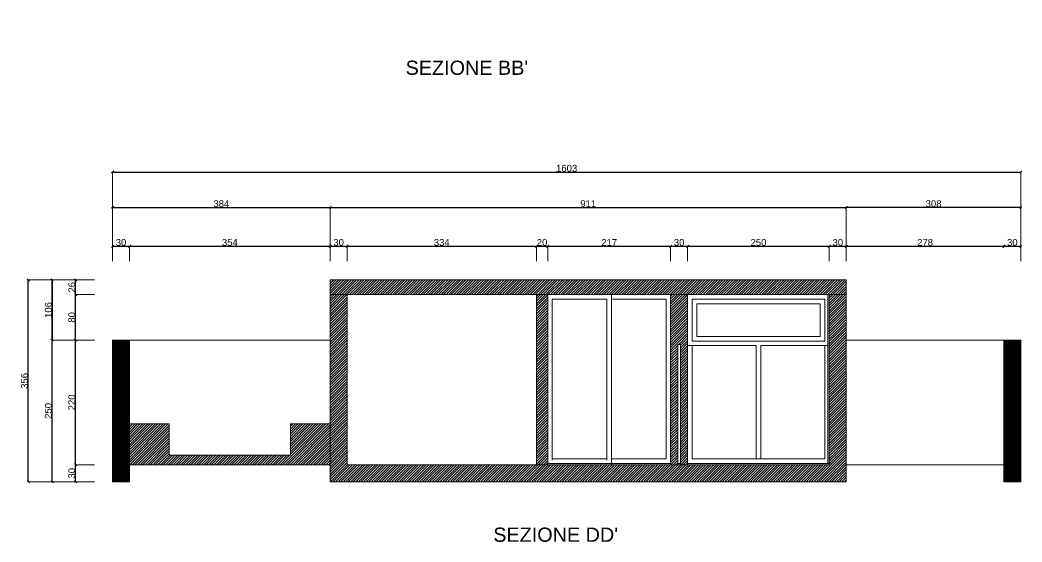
# Model space of a CAD drawing. Header units: millimetres. Extents: x 935 to 13922, y 3203 to 7816.
# Drawn here: x 5323 to 7091, y 5626 to 6546 of the extents above; entities that cross this region are included whole.
import ezdxf

# ---------------------------------------------------------------- set-up
doc = ezdxf.new("R2010")
doc.units = ezdxf.units.MM
doc.layers.get('0').update_dxf_attribs({"lineweight": 20})
doc.layers.get('Defpoints').update_dxf_attribs({"lineweight": 20})
for name, color, linetype, lineweight in [('campiture', 253, 'Continuous', 0), ('carpiture', 253, 'Continuous', 0), ('finestre', 141, 'Continuous', 13), ('interni', 210, 'Continuous', 13), ('quote', 181, 'Continuous', 0), ('sanitari_bordi', 175, 'Continuous', 13), ('vasche', 175, 'Continuous', 13)]:
    doc.layers.add(name, color=color, linetype=linetype, lineweight=lineweight)
doc.layers.add('PIANTE', color=7, linetype='Continuous', lineweight=5, true_color=0x007a00)
doc.styles.get("Standard").update_dxf_attribs({"font": 'arial.ttf', "height": 12})
doc.dimstyles.new('Copia di ISO-25', dxfattribs={"dimtxt": 18, "dimasz": 4, "dimexe": 4, "dimexo": 300, "dimtad": 1, "dimdec": 0, "dimtxsty": 'Standard', "dimblk": 'OBLIQUE', "dimcen": 2.5, "dimse1": 1, "dimse2": 1, "dimadec": 0, "dimazin": 0, "dimtfac": 1, "dimtdec": 0, "dimtmove": 0, "dimatfit": 3, "dimfxl": 1, "dimfxlon": 1, "dimarcsym": 0})

# ---------------------------------------------------------------- blocks, each defined once
blk = doc.blocks.new('_Oblique')
at = {"color": 0, "linetype": 'ByBlock', "lineweight": -2}
blk.add_line((-0.5, -0.5), (0.5, 0.5), dxfattribs=at)
blk = doc.blocks.new('*D149')
at = {"layer": 'Defpoints', "color": 0, "lineweight": 15, "transparency": 16777216}
for p in [(7059.5, 7684.8), (7059.5, 7482.1), (7089.5, 7482.1), (5380.1, 5981.9), (5486.6, 5981.9), (5486.6, 5731.9)]:
    blk.add_point(p, dxfattribs=at)
at = {"layer": 'quote', "color": 0, "lineweight": -2, "transparency": 16777216}
for p, q in [((7089.5, 7684.8), (7059.5, 7684.8)), ((5380.1, 5731.9), (5380.1, 5981.9))]:
    blk.add_line(p, q, dxfattribs=at)
at = {"layer": 'quote', "color": 0, "lineweight": -2, "transparency": 16777216, "xscale": 4, "yscale": 4, "zscale": 4}
for p, rotation in [((7059.5, 7684.8), 180), ((5380.1, 5981.9), 90), ((5380.1, 5731.9), 270)]:
    blk.add_blockref('_Oblique', p, dxfattribs=dict(at, rotation=rotation))
blk.add_blockref('_Oblique', (7089.5, 7684.8), dxfattribs=at)
at = {"layer": 'quote', "color": 0, "lineweight": 15, "transparency": 16777216, "insert": (7074.5, 7691.6), "char_height": 12, "attachment_point": 5}
blk.add_mtext('30', dxfattribs=at)
at = {"layer": 'quote', "color": 0, "lineweight": 15, "transparency": 16777216, "insert": (5373.3, 5856.9), "char_height": 12, "attachment_point": 5, "rotation": 90}
blk.add_mtext('250', dxfattribs=at)
blk = doc.blocks.new('*D150')
at = {"layer": 'Defpoints', "color": 0, "lineweight": 15, "transparency": 16777216}
for p in [(5338, 6087.9), (5380.1, 6087.9), (5486.6, 6087.9), (5870.6, 6087.9), (5486.6, 5981.9), (5870.6, 5731.9)]:
    blk.add_point(p, dxfattribs=at)
at = {"layer": 'quote', "color": 0, "lineweight": -2, "transparency": 16777216}
for p, q in [((5338, 5731.9), (5338, 6087.9)), ((5380.1, 5981.9), (5380.1, 6087.9))]:
    blk.add_line(p, q, dxfattribs=at)
at = {"layer": 'quote', "color": 0, "lineweight": -2, "transparency": 16777216, "xscale": 4, "yscale": 4, "zscale": 4}
for p, rotation in [((5338, 6087.9), 90), ((5380.1, 6087.9), 90), ((5380.1, 5981.9), 270), ((5338, 5731.9), 270)]:
    blk.add_blockref('_Oblique', p, dxfattribs=dict(at, rotation=rotation))
at = {"layer": 'quote', "color": 0, "lineweight": 15, "transparency": 16777216, "char_height": 12, "attachment_point": 5, "rotation": 90}
for s, insert in [('106', (5373.3, 6034.9)), ('356', (5331.2, 5909.9))]:
    blk.add_mtext(s, dxfattribs=dict(at, insert=insert))
blk = doc.blocks.new('*D151')
at = {"layer": 'Defpoints', "color": 0, "lineweight": 15, "transparency": 16777216}
for p in [(5421.5, 5761.9), (5486.6, 5761.9), (5486.6, 5731.9)]:
    blk.add_point(p, dxfattribs=at)
at = {"layer": 'quote', "color": 0, "lineweight": -2, "transparency": 16777216}
blk.add_line((5421.5, 5731.9), (5421.5, 5761.9), dxfattribs=at)
at = {"layer": 'quote', "color": 0, "lineweight": -2, "transparency": 16777216, "xscale": 4, "yscale": 4, "zscale": 4}
for p, rotation in [((5421.5, 5761.9), 90), ((5421.5, 5731.9), 270)]:
    blk.add_blockref('_Oblique', p, dxfattribs=dict(at, rotation=rotation))
at = {"layer": 'quote', "color": 0, "lineweight": 15, "transparency": 16777216, "insert": (5414.7, 5746.9), "char_height": 12, "attachment_point": 5, "rotation": 90}
blk.add_mtext('30', dxfattribs=at)
blk = doc.blocks.new('*D152')
at = {"layer": 'Defpoints', "color": 0, "lineweight": 15, "transparency": 16777216}
for p in [(5421.5, 5981.9), (5516.6, 5981.9), (5516.6, 5761.9)]:
    blk.add_point(p, dxfattribs=at)
at = {"layer": 'quote', "color": 0, "lineweight": -2, "transparency": 16777216}
blk.add_line((5421.5, 5761.9), (5421.5, 5981.9), dxfattribs=at)
at = {"layer": 'quote', "color": 0, "lineweight": -2, "transparency": 16777216, "xscale": 4, "yscale": 4, "zscale": 4}
for p, rotation in [((5421.5, 5981.9), 90), ((5421.5, 5761.9), 270)]:
    blk.add_blockref('_Oblique', p, dxfattribs=dict(at, rotation=rotation))
at = {"layer": 'quote', "color": 0, "lineweight": 15, "transparency": 16777216, "insert": (5414.7, 5871.9), "char_height": 12, "attachment_point": 5, "rotation": 90}
blk.add_mtext('220', dxfattribs=at)
blk = doc.blocks.new('*D153')
at = {"layer": 'Defpoints', "color": 0, "lineweight": 15, "transparency": 16777216}
for p in [(5421.5, 6061.9), (5870.6, 6061.9), (5870.6, 5981.9)]:
    blk.add_point(p, dxfattribs=at)
at = {"layer": 'quote', "color": 0, "lineweight": -2, "transparency": 16777216}
blk.add_line((5421.5, 5981.9), (5421.5, 6061.9), dxfattribs=at)
at = {"layer": 'quote', "color": 0, "lineweight": -2, "transparency": 16777216, "xscale": 4, "yscale": 4, "zscale": 4}
for p, rotation in [((5421.5, 6061.9), 90), ((5421.5, 5981.9), 270)]:
    blk.add_blockref('_Oblique', p, dxfattribs=dict(at, rotation=rotation))
at = {"layer": 'quote', "color": 0, "lineweight": 15, "transparency": 16777216, "insert": (5414.7, 6021.9), "char_height": 12, "attachment_point": 5, "rotation": 90}
blk.add_mtext('80', dxfattribs=at)
blk = doc.blocks.new('*D154')
at = {"layer": 'Defpoints', "color": 0, "lineweight": 15, "transparency": 16777216}
for p in [(5421.5, 6087.9), (5870.6, 6087.9), (5870.6, 6061.9)]:
    blk.add_point(p, dxfattribs=at)
at = {"layer": 'quote', "color": 0, "lineweight": -2, "transparency": 16777216}
blk.add_line((5421.5, 6061.9), (5421.5, 6087.9), dxfattribs=at)
at = {"layer": 'quote', "color": 0, "lineweight": -2, "transparency": 16777216, "xscale": 4, "yscale": 4, "zscale": 4}
for p, rotation in [((5421.5, 6087.9), 90), ((5421.5, 6061.9), 270)]:
    blk.add_blockref('_Oblique', p, dxfattribs=dict(at, rotation=rotation))
at = {"layer": 'quote', "color": 0, "lineweight": 15, "transparency": 16777216, "insert": (5414.7, 6074.9), "char_height": 12, "attachment_point": 5, "rotation": 90}
blk.add_mtext('26', dxfattribs=at)
blk = doc.blocks.new('*D155')
at = {"layer": 'Defpoints', "color": 0, "lineweight": 15, "transparency": 16777216}
for p in [(7089.5, 6278), (5486.6, 5981.9), (7089.5, 5981.9)]:
    blk.add_point(p, dxfattribs=at)
at = {"layer": 'quote', "color": 0, "lineweight": -2, "transparency": 16777216}
blk.add_line((5486.6, 6278), (7089.5, 6278), dxfattribs=at)
at = {"layer": 'quote', "color": 0, "lineweight": -2, "transparency": 16777216, "xscale": 4, "yscale": 4, "zscale": 4, "rotation": 180}
blk.add_blockref('_Oblique', (5486.6, 6278), dxfattribs=at)
at = {"layer": 'quote', "color": 0, "lineweight": -2, "transparency": 16777216, "xscale": 4, "yscale": 4, "zscale": 4}
blk.add_blockref('_Oblique', (7089.5, 6278), dxfattribs=at)
at = {"layer": 'quote', "color": 0, "lineweight": 15, "transparency": 16777216, "insert": (6288, 6284.8), "char_height": 12, "attachment_point": 5}
blk.add_mtext('1603', dxfattribs=at)
blk = doc.blocks.new('*D156')
at = {"layer": 'Defpoints', "color": 0, "lineweight": 15, "transparency": 16777216}
for p in [(5870.6, 6215.6), (5486.6, 5981.9), (5870.6, 5981.9)]:
    blk.add_point(p, dxfattribs=at)
at = {"layer": 'quote', "color": 0, "lineweight": -2, "transparency": 16777216}
blk.add_line((5486.6, 6215.6), (5870.6, 6215.6), dxfattribs=at)
at = {"layer": 'quote', "color": 0, "lineweight": -2, "transparency": 16777216, "xscale": 4, "yscale": 4, "zscale": 4, "rotation": 180}
blk.add_blockref('_Oblique', (5486.6, 6215.6), dxfattribs=at)
at = {"layer": 'quote', "color": 0, "lineweight": -2, "transparency": 16777216, "xscale": 4, "yscale": 4, "zscale": 4}
blk.add_blockref('_Oblique', (5870.6, 6215.6), dxfattribs=at)
at = {"layer": 'quote', "color": 0, "lineweight": 15, "transparency": 16777216, "insert": (5678.6, 6222.3), "char_height": 12, "attachment_point": 5}
blk.add_mtext('384', dxfattribs=at)
blk = doc.blocks.new('*D157')
at = {"layer": 'Defpoints', "color": 0, "lineweight": 15, "transparency": 16777216}
for p in [(6781.5, 6215.6), (5870.6, 6087.9), (6781.5, 6087.9)]:
    blk.add_point(p, dxfattribs=at)
at = {"layer": 'quote', "color": 0, "lineweight": -2, "transparency": 16777216}
blk.add_line((5870.6, 6215.6), (6781.5, 6215.6), dxfattribs=at)
at = {"layer": 'quote', "color": 0, "lineweight": -2, "transparency": 16777216, "xscale": 4, "yscale": 4, "zscale": 4, "rotation": 180}
blk.add_blockref('_Oblique', (5870.6, 6215.6), dxfattribs=at)
at = {"layer": 'quote', "color": 0, "lineweight": -2, "transparency": 16777216, "xscale": 4, "yscale": 4, "zscale": 4}
blk.add_blockref('_Oblique', (6781.5, 6215.6), dxfattribs=at)
at = {"layer": 'quote', "color": 0, "lineweight": 15, "transparency": 16777216, "insert": (6326, 6222.3), "char_height": 12, "attachment_point": 5}
blk.add_mtext('911', dxfattribs=at)
blk = doc.blocks.new('*D158')
at = {"layer": 'Defpoints', "color": 0, "lineweight": 15, "transparency": 16777216}
for p in [(6781.5, 6215.6), (6781.5, 5981.9), (7089.5, 5981.9)]:
    blk.add_point(p, dxfattribs=at)
at = {"layer": 'quote', "color": 0, "lineweight": -2, "transparency": 16777216}
blk.add_line((7089.5, 6215.6), (6781.5, 6215.6), dxfattribs=at)
at = {"layer": 'quote', "color": 0, "lineweight": -2, "transparency": 16777216, "xscale": 4, "yscale": 4, "zscale": 4, "rotation": 180}
blk.add_blockref('_Oblique', (6781.5, 6215.6), dxfattribs=at)
at = {"layer": 'quote', "color": 0, "lineweight": -2, "transparency": 16777216, "xscale": 4, "yscale": 4, "zscale": 4}
blk.add_blockref('_Oblique', (7089.5, 6215.6), dxfattribs=at)
at = {"layer": 'quote', "color": 0, "lineweight": 15, "transparency": 16777216, "insert": (6935.5, 6222.3), "char_height": 12, "attachment_point": 5}
blk.add_mtext('308', dxfattribs=at)
blk = doc.blocks.new('*D159')
at = {"layer": 'Defpoints', "color": 0, "lineweight": 15, "transparency": 16777216}
for p in [(5516.6, 6147.3), (5486.6, 5981.9), (5516.6, 5981.9)]:
    blk.add_point(p, dxfattribs=at)
at = {"layer": 'quote', "color": 0, "lineweight": -2, "transparency": 16777216}
blk.add_line((5486.6, 6147.3), (5516.6, 6147.3), dxfattribs=at)
at = {"layer": 'quote', "color": 0, "lineweight": -2, "transparency": 16777216, "xscale": 4, "yscale": 4, "zscale": 4, "rotation": 180}
blk.add_blockref('_Oblique', (5486.6, 6147.3), dxfattribs=at)
at = {"layer": 'quote', "color": 0, "lineweight": -2, "transparency": 16777216, "xscale": 4, "yscale": 4, "zscale": 4}
blk.add_blockref('_Oblique', (5516.6, 6147.3), dxfattribs=at)
at = {"layer": 'quote', "color": 0, "lineweight": 15, "transparency": 16777216, "insert": (5501.6, 6154), "char_height": 12, "attachment_point": 5}
blk.add_mtext('30', dxfattribs=at)
blk = doc.blocks.new('*D160')
at = {"layer": 'Defpoints', "color": 0, "lineweight": 15, "transparency": 16777216}
for p in [(5870.6, 6087.9), (5380.1, 5981.9), (5870.6, 5981.9)]:
    blk.add_point(p, dxfattribs=at)
at = {"layer": 'quote', "color": 0, "lineweight": -2, "transparency": 16777216}
blk.add_line((5380.1, 6087.9), (5380.1, 5981.9), dxfattribs=at)
at = {"layer": 'quote', "color": 0, "lineweight": -2, "transparency": 16777216, "xscale": 4, "yscale": 4, "zscale": 4}
for p, rotation in [((5380.1, 6087.9), 90), ((5380.1, 5981.9), 270)]:
    blk.add_blockref('_Oblique', p, dxfattribs=dict(at, rotation=rotation))
at = {"layer": 'quote', "color": 0, "lineweight": 15, "transparency": 16777216, "insert": (5373.3, 6034.9), "char_height": 12, "attachment_point": 5, "rotation": 90}
blk.add_mtext('106', dxfattribs=at)
blk = doc.blocks.new('*D161')
at = {"layer": 'Defpoints', "color": 0, "lineweight": 15, "transparency": 16777216}
for p in [(5870.6, 6147.3), (5516.6, 5981.9), (5870.6, 5981.9)]:
    blk.add_point(p, dxfattribs=at)
at = {"layer": 'quote', "color": 0, "lineweight": -2, "transparency": 16777216}
blk.add_line((5516.6, 6147.3), (5870.6, 6147.3), dxfattribs=at)
at = {"layer": 'quote', "color": 0, "lineweight": -2, "transparency": 16777216, "xscale": 4, "yscale": 4, "zscale": 4, "rotation": 180}
blk.add_blockref('_Oblique', (5516.6, 6147.3), dxfattribs=at)
at = {"layer": 'quote', "color": 0, "lineweight": -2, "transparency": 16777216, "xscale": 4, "yscale": 4, "zscale": 4}
blk.add_blockref('_Oblique', (5870.6, 6147.3), dxfattribs=at)
at = {"layer": 'quote', "color": 0, "lineweight": 15, "transparency": 16777216, "insert": (5693.6, 6154), "char_height": 12, "attachment_point": 5}
blk.add_mtext('354', dxfattribs=at)
blk = doc.blocks.new('*D162')
at = {"layer": 'Defpoints', "color": 0, "lineweight": 15, "transparency": 16777216}
for p in [(5900.6, 6147.3), (5870.6, 6087.9), (5900.6, 6087.9)]:
    blk.add_point(p, dxfattribs=at)
at = {"layer": 'quote', "color": 0, "lineweight": -2, "transparency": 16777216}
blk.add_line((5870.6, 6147.3), (5900.6, 6147.3), dxfattribs=at)
at = {"layer": 'quote', "color": 0, "lineweight": -2, "transparency": 16777216, "xscale": 4, "yscale": 4, "zscale": 4, "rotation": 180}
blk.add_blockref('_Oblique', (5870.6, 6147.3), dxfattribs=at)
at = {"layer": 'quote', "color": 0, "lineweight": -2, "transparency": 16777216, "xscale": 4, "yscale": 4, "zscale": 4}
blk.add_blockref('_Oblique', (5900.6, 6147.3), dxfattribs=at)
at = {"layer": 'quote', "color": 0, "lineweight": 15, "transparency": 16777216, "insert": (5885.6, 6154), "char_height": 12, "attachment_point": 5}
blk.add_mtext('30', dxfattribs=at)
blk = doc.blocks.new('*D163')
at = {"layer": 'Defpoints', "color": 0, "lineweight": 15, "transparency": 16777216}
for p in [(6234.6, 6147.3), (5900.6, 6061.9), (6234.6, 6061.9)]:
    blk.add_point(p, dxfattribs=at)
at = {"layer": 'quote', "color": 0, "lineweight": -2, "transparency": 16777216}
blk.add_line((5900.6, 6147.3), (6234.6, 6147.3), dxfattribs=at)
at = {"layer": 'quote', "color": 0, "lineweight": -2, "transparency": 16777216, "xscale": 4, "yscale": 4, "zscale": 4, "rotation": 180}
blk.add_blockref('_Oblique', (5900.6, 6147.3), dxfattribs=at)
at = {"layer": 'quote', "color": 0, "lineweight": -2, "transparency": 16777216, "xscale": 4, "yscale": 4, "zscale": 4}
blk.add_blockref('_Oblique', (6234.6, 6147.3), dxfattribs=at)
at = {"layer": 'quote', "color": 0, "lineweight": 15, "transparency": 16777216, "insert": (6067.6, 6154), "char_height": 12, "attachment_point": 5}
blk.add_mtext('334', dxfattribs=at)
blk = doc.blocks.new('*D164')
at = {"layer": 'Defpoints', "color": 0, "lineweight": 15, "transparency": 16777216}
for p in [(6254.6, 6147.3), (6234.6, 6061.9), (6254.6, 6061.9)]:
    blk.add_point(p, dxfattribs=at)
at = {"layer": 'quote', "color": 0, "lineweight": -2, "transparency": 16777216}
blk.add_line((6234.6, 6147.3), (6254.6, 6147.3), dxfattribs=at)
at = {"layer": 'quote', "color": 0, "lineweight": -2, "transparency": 16777216, "xscale": 4, "yscale": 4, "zscale": 4, "rotation": 180}
blk.add_blockref('_Oblique', (6234.6, 6147.3), dxfattribs=at)
at = {"layer": 'quote', "color": 0, "lineweight": -2, "transparency": 16777216, "xscale": 4, "yscale": 4, "zscale": 4}
blk.add_blockref('_Oblique', (6254.6, 6147.3), dxfattribs=at)
at = {"layer": 'quote', "color": 0, "lineweight": 15, "transparency": 16777216, "insert": (6244.6, 6154), "char_height": 12, "attachment_point": 5}
blk.add_mtext('20', dxfattribs=at)
blk = doc.blocks.new('*D165')
at = {"layer": 'Defpoints', "color": 0, "lineweight": 15, "transparency": 16777216}
for p in [(6471.5, 6147.3), (6254.6, 6061.9), (6471.5, 6061.9)]:
    blk.add_point(p, dxfattribs=at)
at = {"layer": 'quote', "color": 0, "lineweight": -2, "transparency": 16777216}
blk.add_line((6254.6, 6147.3), (6471.5, 6147.3), dxfattribs=at)
at = {"layer": 'quote', "color": 0, "lineweight": -2, "transparency": 16777216, "xscale": 4, "yscale": 4, "zscale": 4, "rotation": 180}
blk.add_blockref('_Oblique', (6254.6, 6147.3), dxfattribs=at)
at = {"layer": 'quote', "color": 0, "lineweight": -2, "transparency": 16777216, "xscale": 4, "yscale": 4, "zscale": 4}
blk.add_blockref('_Oblique', (6471.5, 6147.3), dxfattribs=at)
at = {"layer": 'quote', "color": 0, "lineweight": 15, "transparency": 16777216, "insert": (6363, 6153.9), "char_height": 12, "attachment_point": 5}
blk.add_mtext('217', dxfattribs=at)
blk = doc.blocks.new('*D166')
at = {"layer": 'Defpoints', "color": 0, "lineweight": 15, "transparency": 16777216}
for p in [(6501.5, 6147.3), (6471.5, 6061.9), (6501.5, 6061.9)]:
    blk.add_point(p, dxfattribs=at)
at = {"layer": 'quote', "color": 0, "lineweight": -2, "transparency": 16777216}
blk.add_line((6471.5, 6147.3), (6501.5, 6147.3), dxfattribs=at)
at = {"layer": 'quote', "color": 0, "lineweight": -2, "transparency": 16777216, "xscale": 4, "yscale": 4, "zscale": 4, "rotation": 180}
blk.add_blockref('_Oblique', (6471.5, 6147.3), dxfattribs=at)
at = {"layer": 'quote', "color": 0, "lineweight": -2, "transparency": 16777216, "xscale": 4, "yscale": 4, "zscale": 4}
blk.add_blockref('_Oblique', (6501.5, 6147.3), dxfattribs=at)
at = {"layer": 'quote', "color": 0, "lineweight": 15, "transparency": 16777216, "insert": (6486.5, 6154), "char_height": 12, "attachment_point": 5}
blk.add_mtext('30', dxfattribs=at)
blk = doc.blocks.new('*D167')
at = {"layer": 'Defpoints', "color": 0, "lineweight": 15, "transparency": 16777216}
for p in [(6751.5, 6147.3), (6501.5, 6061.9), (6751.5, 6061.9)]:
    blk.add_point(p, dxfattribs=at)
at = {"layer": 'quote', "color": 0, "lineweight": -2, "transparency": 16777216}
blk.add_line((6501.5, 6147.3), (6751.5, 6147.3), dxfattribs=at)
at = {"layer": 'quote', "color": 0, "lineweight": -2, "transparency": 16777216, "xscale": 4, "yscale": 4, "zscale": 4, "rotation": 180}
blk.add_blockref('_Oblique', (6501.5, 6147.3), dxfattribs=at)
at = {"layer": 'quote', "color": 0, "lineweight": -2, "transparency": 16777216, "xscale": 4, "yscale": 4, "zscale": 4}
blk.add_blockref('_Oblique', (6751.5, 6147.3), dxfattribs=at)
at = {"layer": 'quote', "color": 0, "lineweight": 15, "transparency": 16777216, "insert": (6626.5, 6154), "char_height": 12, "attachment_point": 5}
blk.add_mtext('250', dxfattribs=at)
blk = doc.blocks.new('*D168')
at = {"layer": 'Defpoints', "color": 0, "lineweight": 15, "transparency": 16777216}
for p in [(6781.5, 6147.3), (6751.5, 6061.9), (6781.5, 6061.9)]:
    blk.add_point(p, dxfattribs=at)
at = {"layer": 'quote', "color": 0, "lineweight": -2, "transparency": 16777216}
blk.add_line((6751.5, 6147.3), (6781.5, 6147.3), dxfattribs=at)
at = {"layer": 'quote', "color": 0, "lineweight": -2, "transparency": 16777216, "xscale": 4, "yscale": 4, "zscale": 4, "rotation": 180}
blk.add_blockref('_Oblique', (6751.5, 6147.3), dxfattribs=at)
at = {"layer": 'quote', "color": 0, "lineweight": -2, "transparency": 16777216, "xscale": 4, "yscale": 4, "zscale": 4}
blk.add_blockref('_Oblique', (6781.5, 6147.3), dxfattribs=at)
at = {"layer": 'quote', "color": 0, "lineweight": 15, "transparency": 16777216, "insert": (6766.5, 6154), "char_height": 12, "attachment_point": 5}
blk.add_mtext('30', dxfattribs=at)
blk = doc.blocks.new('*D169')
at = {"layer": 'Defpoints', "color": 0, "lineweight": 15, "transparency": 16777216}
for p in [(7059.5, 6147.3), (6781.5, 5981.9), (7059.5, 5981.9)]:
    blk.add_point(p, dxfattribs=at)
at = {"layer": 'quote', "color": 0, "lineweight": -2, "transparency": 16777216}
blk.add_line((6781.5, 6147.3), (7059.5, 6147.3), dxfattribs=at)
at = {"layer": 'quote', "color": 0, "lineweight": -2, "transparency": 16777216, "xscale": 4, "yscale": 4, "zscale": 4, "rotation": 180}
blk.add_blockref('_Oblique', (6781.5, 6147.3), dxfattribs=at)
at = {"layer": 'quote', "color": 0, "lineweight": -2, "transparency": 16777216, "xscale": 4, "yscale": 4, "zscale": 4}
blk.add_blockref('_Oblique', (7059.5, 6147.3), dxfattribs=at)
at = {"layer": 'quote', "color": 0, "lineweight": 15, "transparency": 16777216, "insert": (6920.5, 6154), "char_height": 12, "attachment_point": 5}
blk.add_mtext('278', dxfattribs=at)
blk = doc.blocks.new('*D170')
at = {"layer": 'Defpoints', "color": 0, "lineweight": 15, "transparency": 16777216}
for p in [(7089.5, 6147.3), (7059.5, 5981.9), (7089.5, 5981.9)]:
    blk.add_point(p, dxfattribs=at)
at = {"layer": 'quote', "color": 0, "lineweight": -2, "transparency": 16777216}
blk.add_line((7059.5, 6147.3), (7089.5, 6147.3), dxfattribs=at)
at = {"layer": 'quote', "color": 0, "lineweight": -2, "transparency": 16777216, "xscale": 4, "yscale": 4, "zscale": 4, "rotation": 180}
blk.add_blockref('_Oblique', (7059.5, 6147.3), dxfattribs=at)
at = {"layer": 'quote', "color": 0, "lineweight": -2, "transparency": 16777216, "xscale": 4, "yscale": 4, "zscale": 4}
blk.add_blockref('_Oblique', (7089.5, 6147.3), dxfattribs=at)
at = {"layer": 'quote', "color": 0, "lineweight": 15, "transparency": 16777216, "insert": (7074.5, 6154), "char_height": 12, "attachment_point": 5}
blk.add_mtext('30', dxfattribs=at)

msp = doc.modelspace()

# ---------------------------------------------------------------- hatches: boundary and pattern name
at = {"layer": 'campiture'}
h = msp.add_hatch(dxfattribs=at)
h.set_pattern_fill('ANSI31', color=256)
h.set_pattern_definition([(45, (-612.818, 58.4322), (-2.245064, 2.245064), [])])
h.paths.add_polyline_path([(5586.6, 5833.9), (5516.6, 5833.9), (5516.6, 5761.9), (5870.6, 5761.9), (5870.6, 5833.9), (5800.6, 5833.9), (5800.6, 5778.9), (5586.6, 5778.9)])
at = {"layer": 'carpiture', "lineweight": 15}
h = msp.add_hatch(dxfattribs=at)
h.set_pattern_fill('ANSI31', color=256, angle=-1e-14)
h.paths.add_polyline_path([(6254.6, 6061.9), (6234.6, 6061.9), (6234.6, 5761.9), (6254.6, 5761.9)])
h.paths.add_polyline_path([(6501.5, 6061.9), (6488.9, 6061.9), (6471.5, 6061.9), (6471.5, 5761.9), (6484, 5761.9), (6484, 5974.1), (6489, 5974.1), (6489, 5761.9), (6501.5, 5761.9)])
h.paths.add_polyline_path([(6781.5, 6087.9), (6471.5, 6087.9), (6254.6, 6087.9), (6234.6, 6087.9), (5870.6, 6087.9), (5870.6, 6061.9), (6264.6, 6061.9), (6488.9, 6061.9), (6501.5, 6061.9), (6781.5, 6061.9)])
h = msp.add_hatch(dxfattribs=at)
h.set_pattern_fill('ANSI31', color=256, angle=-1e-14)
h.paths.add_polyline_path([(6781.5, 6061.9), (6751.5, 6061.9), (6751.5, 5764), (6751.5, 5761.9), (6501.5, 5761.9), (6471.5, 5761.9), (6254.6, 5761.9), (6234.6, 5761.9), (5900.6, 5761.9), (5900.6, 6061.9), (5870.6, 6061.9), (5870.6, 5761.9), (5870.6, 5731.9), (6264.6, 5731.9), (6471.5, 5731.9), (6501.5, 5731.9), (6781.5, 5731.9)])
h = msp.add_hatch(dxfattribs=at)
h.set_pattern_fill('_USER', color=256, pattern_type=0)
h.set_pattern_definition([(0, (0, 0), (2e-16, 1), [])])
h.paths.add_polyline_path([(5516.6, 5981.9), (5486.6, 5981.9), (5486.6, 5731.9), (5516.6, 5731.9)])
h.paths.add_polyline_path([(7089.5, 5981.9), (7059.5, 5981.9), (7059.5, 5731.9), (7089.5, 5731.9)])

# ---------------------------------------------------------------- linework, layer by layer
for p, q in [((5870.6, 5761.9), (5870.6, 6087.9)), ((6264.6, 6087.9), (5870.6, 6087.9)), ((6234.6, 6087.9), (6254.6, 6087.9)), ((6254.6, 6087.9), (6488.9, 6087.9)), ((6471.5, 6087.9), (6781.5, 6087.9)), ((6488.9, 6087.9), (6501.5, 6087.9)), ((6781.5, 6087.9), (6781.5, 6061.9)), ((5870.6, 6061.9), (6264.6, 6061.9)), ((5900.6, 5761.9), (5900.6, 6061.9)), ((6234.6, 5761.9), (6234.6, 6061.9)), ((6234.6, 6061.9), (6254.6, 6061.9)), ((6234.6, 5761.9), (6234.6, 6061.9)), ((6254.6, 6061.9), (6254.6, 5761.9)), ((6254.6, 6061.9), (6488.9, 6061.9)), ((6262.6, 6053.9), (6359, 6053.9)), ((6262.6, 6053.9), (6262.6, 5769.9)), ((6359, 6053.9), (6359, 5769.9)), ((6367, 6061.9), (6367, 5761.9)), ((6367, 6053.9), (6463.5, 6053.9)), ((6463.5, 6053.9), (6463.5, 5772.1)), ((6471.5, 6061.9), (6781.5, 6061.9)), ((6471.5, 6061.9), (6471.5, 5761.9)), ((6488.9, 6061.9), (6501.5, 6061.9)), ((6501.5, 5761.9), (6501.5, 6061.9)), ((6501.5, 6061.9), (6501.5, 5761.9)), ((6751.5, 5761.9), (6751.5, 6061.9)), ((6781.5, 6061.9), (6781.5, 5731.9)), ((5516.6, 5981.9), (5486.6, 5981.9)), ((5486.6, 5981.9), (5486.6, 5731.9)), ((5516.6, 5731.9), (5516.6, 5981.9)), ((7059.5, 5731.9), (7059.5, 5981.9)), ((7059.5, 5981.9), (7089.5, 5981.9)), ((7089.5, 5981.9), (7089.5, 5731.9)), ((6489, 5974.1), (6484, 5974.1)), ((6484, 5974.1), (6484, 5761.9)), ((6489, 5761.9), (6489, 5974.1)), ((5516.6, 5833.9), (5586.6, 5833.9)), ((5586.6, 5833.9), (5586.6, 5778.9)), ((5800.6, 5778.9), (5800.6, 5833.9)), ((5800.6, 5833.9), (5870.6, 5833.9)), ((5586.6, 5778.9), (5800.6, 5778.9)), ((6254.6, 5764.1), (6471.5, 5764.1)), ((6262.6, 5772.1), (6359, 5772.1)), ((6367, 5772.1), (6463.5, 5772.1)), ((6484, 5764.1), (6489, 5764.1)), ((6501.5, 5764.1), (6751.5, 5764.1)), ((5870.6, 5761.9), (5516.6, 5761.9)), ((5870.6, 5761.9), (5870.6, 5731.9)), ((5900.6, 5761.9), (6264.6, 5761.9)), ((6254.6, 5761.9), (6234.6, 5761.9)), ((6254.6, 5761.9), (6471.5, 5761.9)), ((6471.5, 5761.9), (6501.5, 5761.9)), ((6751.5, 5761.9), (6501.5, 5761.9)), ((6781.5, 5761.9), (7059.5, 5761.9)), ((5486.6, 5731.9), (5516.6, 5731.9)), ((5870.6, 5731.9), (6264.6, 5731.9)), ((6254.6, 5731.9), (6234.6, 5731.9)), ((6254.6, 5731.9), (6471.5, 5731.9)), ((6471.5, 5731.9), (6781.5, 5731.9)), ((6471.5, 5731.9), (6501.5, 5731.9)), ((7089.5, 5731.9), (7059.5, 5731.9))]:
    msp.add_line(p, q)
at = {"layer": 'finestre'}
for p, q in [((6509.5, 6053.9), (6740.6, 6053.9)), ((6509.5, 5980.1), (6509.5, 6053.9)), ((6630.5, 6053.9), (6743.5, 6053.9)), ((6743.5, 6053.9), (6743.5, 5980.1)), ((6751.5, 5764.1), (6751.5, 6061.9)), ((6517.5, 5988.1), (6517.5, 6045.9)), ((6517.5, 6045.9), (6735.5, 6045.9)), ((6735.5, 6045.9), (6735.5, 5988.1)), ((6622.5, 5980.1), (6509.5, 5980.1)), ((6622.5, 5988.1), (6517.5, 5988.1)), ((6622.5, 5988.1), (6735.5, 5988.1)), ((6622.5, 5980.1), (6743.5, 5980.1)), ((6622.5, 5972.1), (6501.5, 5972.1)), ((6509.5, 5772.1), (6509.5, 5972.1)), ((6622.5, 5772.1), (6622.5, 5972.1)), ((6630.5, 5823.8), (6630.5, 5972.1)), ((6630.5, 5972.1), (6748.6, 5972.1)), ((6743.5, 5972.1), (6743.5, 5772.1)), ((6630.5, 5772.1), (6630.5, 5823.8)), ((6509.5, 5772.1), (6728.6, 5772.1)), ((6728.6, 5772.1), (6743.5, 5772.1))]:
    msp.add_line(p, q, dxfattribs=at)
at = {"layer": 'interni'}
for p, q in [((5516.6, 5981.9), (5870.6, 5981.9)), ((7059.5, 5981.9), (6781.5, 5981.9))]:
    msp.add_line(p, q, dxfattribs=at)
at = {"layer": 'PIANTE'}
msp.add_lwpolyline([(6751.5, 6061.9), (6748.6, 6061.9), (6748.6, 5764), (6751.5, 5764)], close=True, dxfattribs=at)
at = {"layer": 'quote', "lineweight": 15}
for p, q in [((5486.6, 6278), (5486.6, 6120.9)), ((7089.5, 6278), (7089.5, 6120.9)), ((5870.6, 6215.6), (5870.6, 6120.9)), ((6781.5, 6215.6), (6781.5, 6120.9)), ((5516.6, 6147.3), (5516.6, 6120.9)), ((5900.6, 6147.3), (5900.6, 6120.9)), ((6234.6, 6147.3), (6234.6, 6120.9)), ((6254.6, 6147.3), (6254.6, 6120.9)), ((6471.5, 6147.3), (6471.5, 6120.9)), ((6501.5, 6147.3), (6501.5, 6120.9)), ((6751.5, 6147.3), (6751.5, 6120.9)), ((5338, 6087.9), (5454.9, 6087.9)), ((5421.5, 6061.9), (5454.9, 6061.9)), ((5380.1, 5981.9), (5454.9, 5981.9)), ((5421.5, 5761.9), (5454.9, 5761.9)), ((5338, 5731.9), (5454.9, 5731.9))]:
    msp.add_line(p, q, dxfattribs=at)
at = {"layer": 'sanitari_bordi'}
for p in [(6501.5, 5806.1), (6501.5, 5764.1)]:
    msp.add_line(p, (6501.5, 5768.6), dxfattribs=at)
at = {"layer": 'vasche'}
for p, q in [((5586.6, 5833.9), (5516.6, 5833.9)), ((5586.6, 5833.9), (5586.6, 5778.9)), ((5870.6, 5833.9), (5800.6, 5833.9)), ((5800.6, 5778.9), (5800.6, 5833.9)), ((5586.6, 5778.9), (5593.5, 5778.9)), ((5586.6, 5778.9), (5800.6, 5778.9)), ((5793.5, 5778.9), (5800.6, 5778.9))]:
    msp.add_line(p, q, dxfattribs=at)

# ---------------------------------------------------------------- texts
at = {"layer": 'interni', "char_height": 25, "attachment_point": 1}
for s, insert in [("SEZIONE BB'", (6003.8, 6474.6)), ("SEZIONE DD'", (6158.5, 5651.1))]:
    msp.add_mtext_dynamic_manual_height_columns(s, width=257.73, gutter_width=12.5, heights=[0], dxfattribs=dict(at, insert=insert))

# ---------------------------------------------------------------- dimensions: what is measured, and where the dimension line sits
at = {"layer": 'quote', "lineweight": 15}
for base, p1, p2, picture, middle in [((7059.5, 7684.8), (7089.5, 7482.1), (7059.5, 7482.1), '*D149', (7074.5, 7691.6)), ((7089.5, 6278), (5486.6, 5981.9), (7089.5, 5981.9), '*D155', (6288, 6284.8)), ((5870.6, 6215.6), (5486.6, 5981.9), (5870.6, 5981.9), '*D156', (5678.6, 6222.3)), ((6781.5, 6215.6), (5870.6, 6087.9), (6781.5, 6087.9), '*D157', (6326, 6222.3)), ((6781.5, 6215.6), (7089.5, 5981.9), (6781.5, 5981.9), '*D158', (6935.5, 6222.3)), ((5516.6, 6147.3), (5486.6, 5981.9), (5516.6, 5981.9), '*D159', (5501.6, 6154)), ((5870.6, 6147.3), (5516.6, 5981.9), (5870.6, 5981.9), '*D161', (5693.6, 6154)), ((5900.6, 6147.3), (5870.6, 6087.9), (5900.6, 6087.9), '*D162', (5885.6, 6154)), ((6234.6, 6147.3), (5900.6, 6061.9), (6234.6, 6061.9), '*D163', (6067.6, 6154)), ((6254.6, 6147.3), (6234.6, 6061.9), (6254.6, 6061.9), '*D164', (6244.6, 6154)), ((6471.5, 6147.3), (6254.6, 6061.9), (6471.5, 6061.9), '*D165', (6363, 6153.9)), ((6501.5, 6147.3), (6471.5, 6061.9), (6501.5, 6061.9), '*D166', (6486.5, 6154)), ((6751.5, 6147.3), (6501.5, 6061.9), (6751.5, 6061.9), '*D167', (6626.5, 6154)), ((6781.5, 6147.3), (6751.5, 6061.9), (6781.5, 6061.9), '*D168', (6766.5, 6154)), ((7059.5, 6147.3), (6781.5, 5981.9), (7059.5, 5981.9), '*D169', (6920.5, 6154)), ((7089.5, 6147.3), (7059.5, 5981.9), (7089.5, 5981.9), '*D170', (7074.5, 6154))]:
    dim = msp.add_linear_dim(base=base, p1=p1, p2=p2, dimstyle='Copia di ISO-25', dxfattribs=at)
    dim.commit()
    dim.dimension.update_dxf_attribs({"geometry": picture, "text_midpoint": middle})
for base, p1, p2, picture, middle in [((5380.1, 5981.9), (5486.6, 5731.9), (5486.6, 5981.9), '*D149', (5373.3, 5856.9)), ((5338, 6087.9), (5870.6, 5731.9), (5870.6, 6087.9), '*D150', (5331.2, 5909.9)), ((5380.1, 5981.9), (5870.6, 6087.9), (5870.6, 5981.9), '*D160', (5373.3, 6034.9)), ((5421.5, 6087.9), (5870.6, 6061.9), (5870.6, 6087.9), '*D154', (5414.7, 6074.9)), ((5421.5, 6061.9), (5870.6, 5981.9), (5870.6, 6061.9), '*D153', (5414.7, 6021.9)), ((5421.5, 5981.9), (5516.6, 5761.9), (5516.6, 5981.9), '*D152', (5414.7, 5871.9)), ((5421.5, 5761.9), (5486.6, 5731.9), (5486.6, 5761.9), '*D151', (5414.7, 5746.9))]:
    dim = msp.add_linear_dim(base=base, p1=p1, p2=p2, angle=90, dimstyle='Copia di ISO-25', dxfattribs=at)
    dim.commit()
    dim.dimension.update_dxf_attribs({"geometry": picture, "text_midpoint": middle})

doc.saveas('drawing.dxf')
